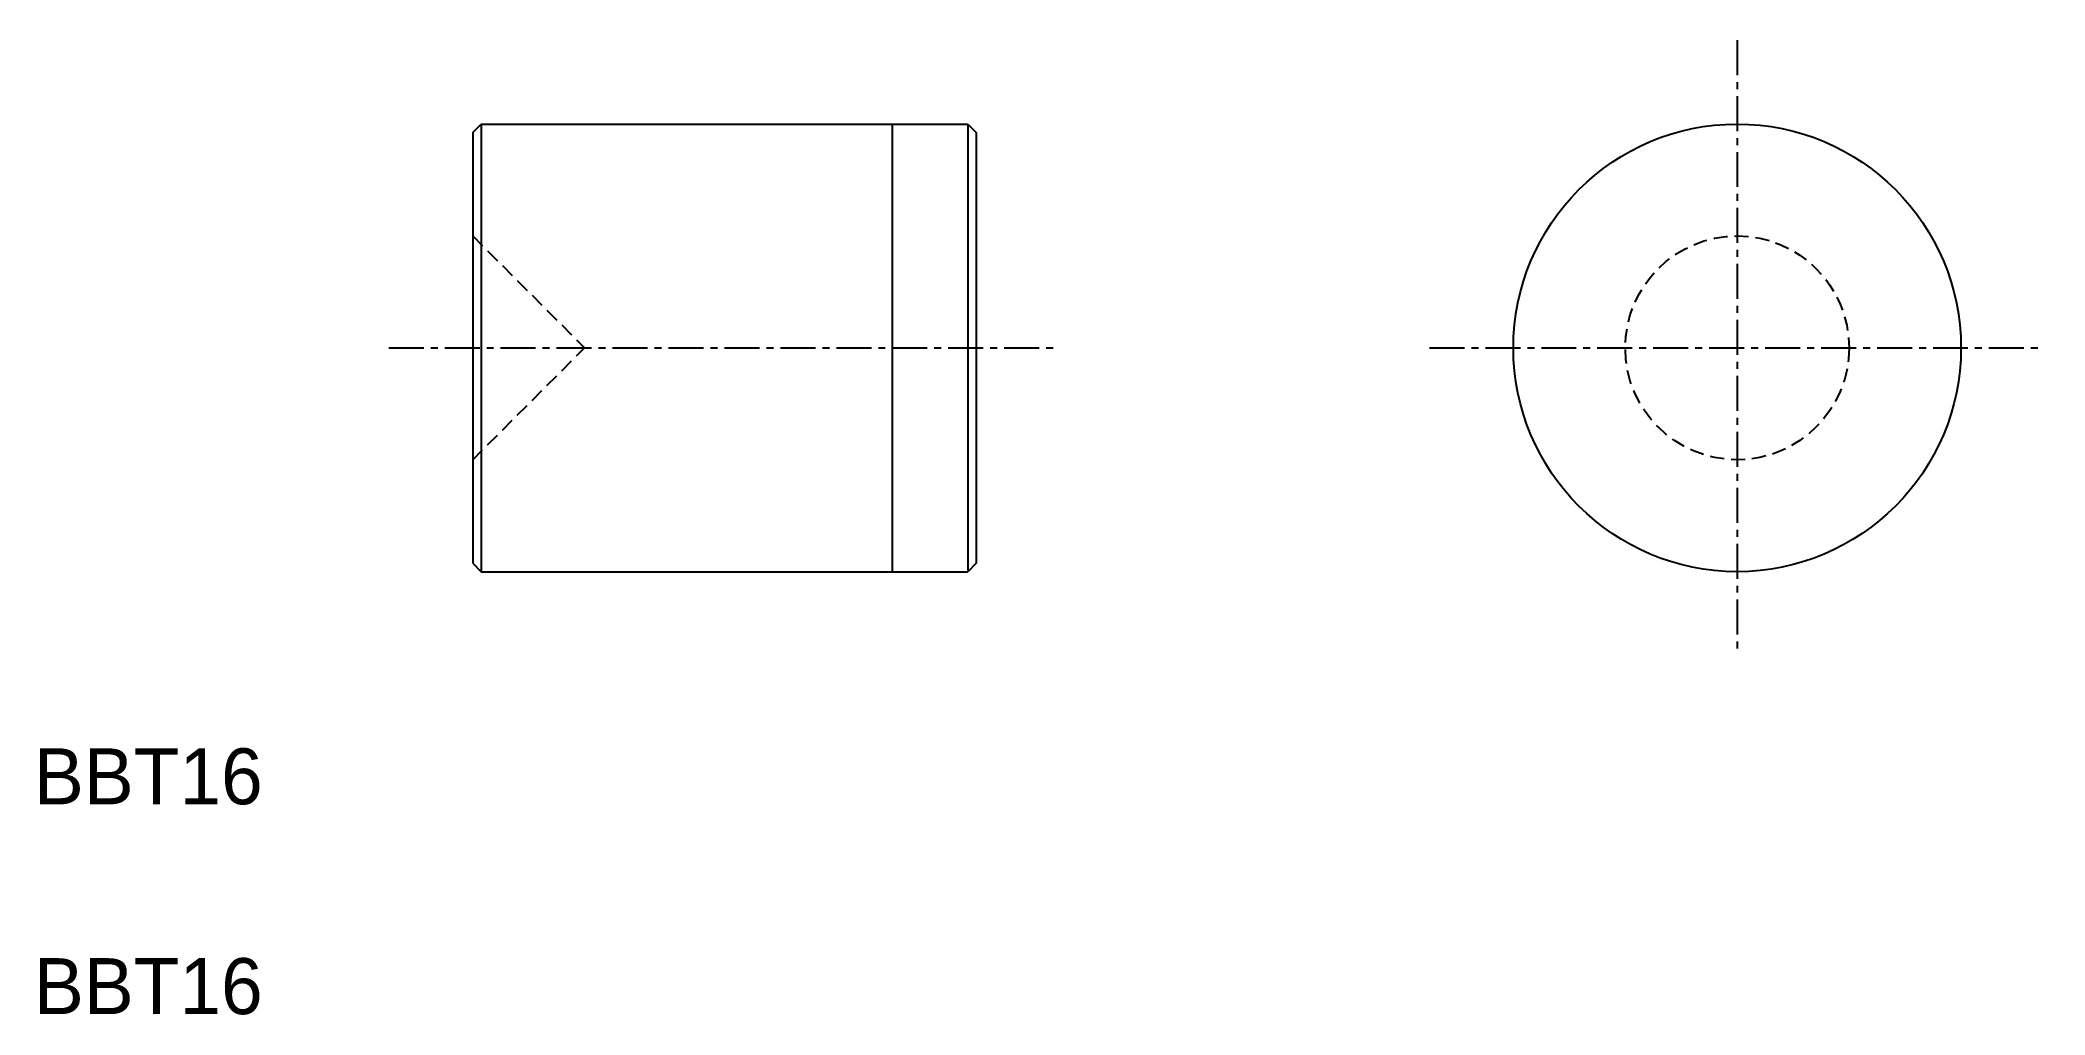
# Model space of a CAD drawing. Extents: x 120.9 to 192.6, y 106.2 to 141.
import ezdxf

# ---------------------------------------------------------------- set-up
doc = ezdxf.new("R2010")
doc.units = 0
doc.linetypes.add('CENTER', pattern=[2, 1.25, -0.25, 0.25, -0.25])
doc.linetypes.add('DASHED', pattern=[0.75, 0.5, -0.25])
doc.layers.get('0').update_dxf_attribs({"linetype": 'CONTINUOUS'})

msp = doc.modelspace()

# ---------------------------------------------------------------- linework, layer by layer
at = {"color": 1, "linetype": 'CENTER'}
for p, q in [((181.564, 141.004), (181.564, 119.004)), ((133.365, 130.004), (157.365, 130.004)), ((170.564, 130.004), (192.564, 130.004))]:
    msp.add_line(p, q, dxfattribs=at)
at = {"color": 7, "linetype": 'CONTINUOUS'}
for p, q in [((136.365, 137.704), (136.665, 138.004)), ((136.365, 137.704), (136.365, 122.304)), ((136.665, 138.004), (136.665, 122.004)), ((136.665, 138.004), (154.065, 138.004)), ((151.365, 138.004), (151.365, 122.004)), ((154.065, 138.004), (154.365, 137.704)), ((154.065, 138.004), (154.065, 122.004)), ((154.365, 137.704), (154.365, 122.304)), ((136.365, 122.304), (136.665, 122.004)), ((136.665, 122.004), (154.065, 122.004)), ((154.365, 122.304), (154.065, 122.004))]:
    msp.add_line(p, q, dxfattribs=at)
at = {"color": 3, "linetype": 'DASHED'}
for p in [(136.365, 134.004), (136.365, 126.004)]:
    msp.add_line(p, (140.365, 130.004), dxfattribs=at)
at = {"color": 7, "linetype": 'CONTINUOUS'}
msp.add_circle((181.564, 130.004), 8, dxfattribs=at)
at = {"color": 3, "linetype": 'DASHED'}
msp.add_circle((181.564, 130.004), 4, dxfattribs=at)

# ---------------------------------------------------------------- texts
at = {"color": 7, "linetype": 'CONTINUOUS'}
for p in [(120.683, 113.69), (120.683, 106.19)]:
    msp.add_text('BBT16', height=2, dxfattribs=at).set_placement(p)

doc.saveas('drawing.dxf')
